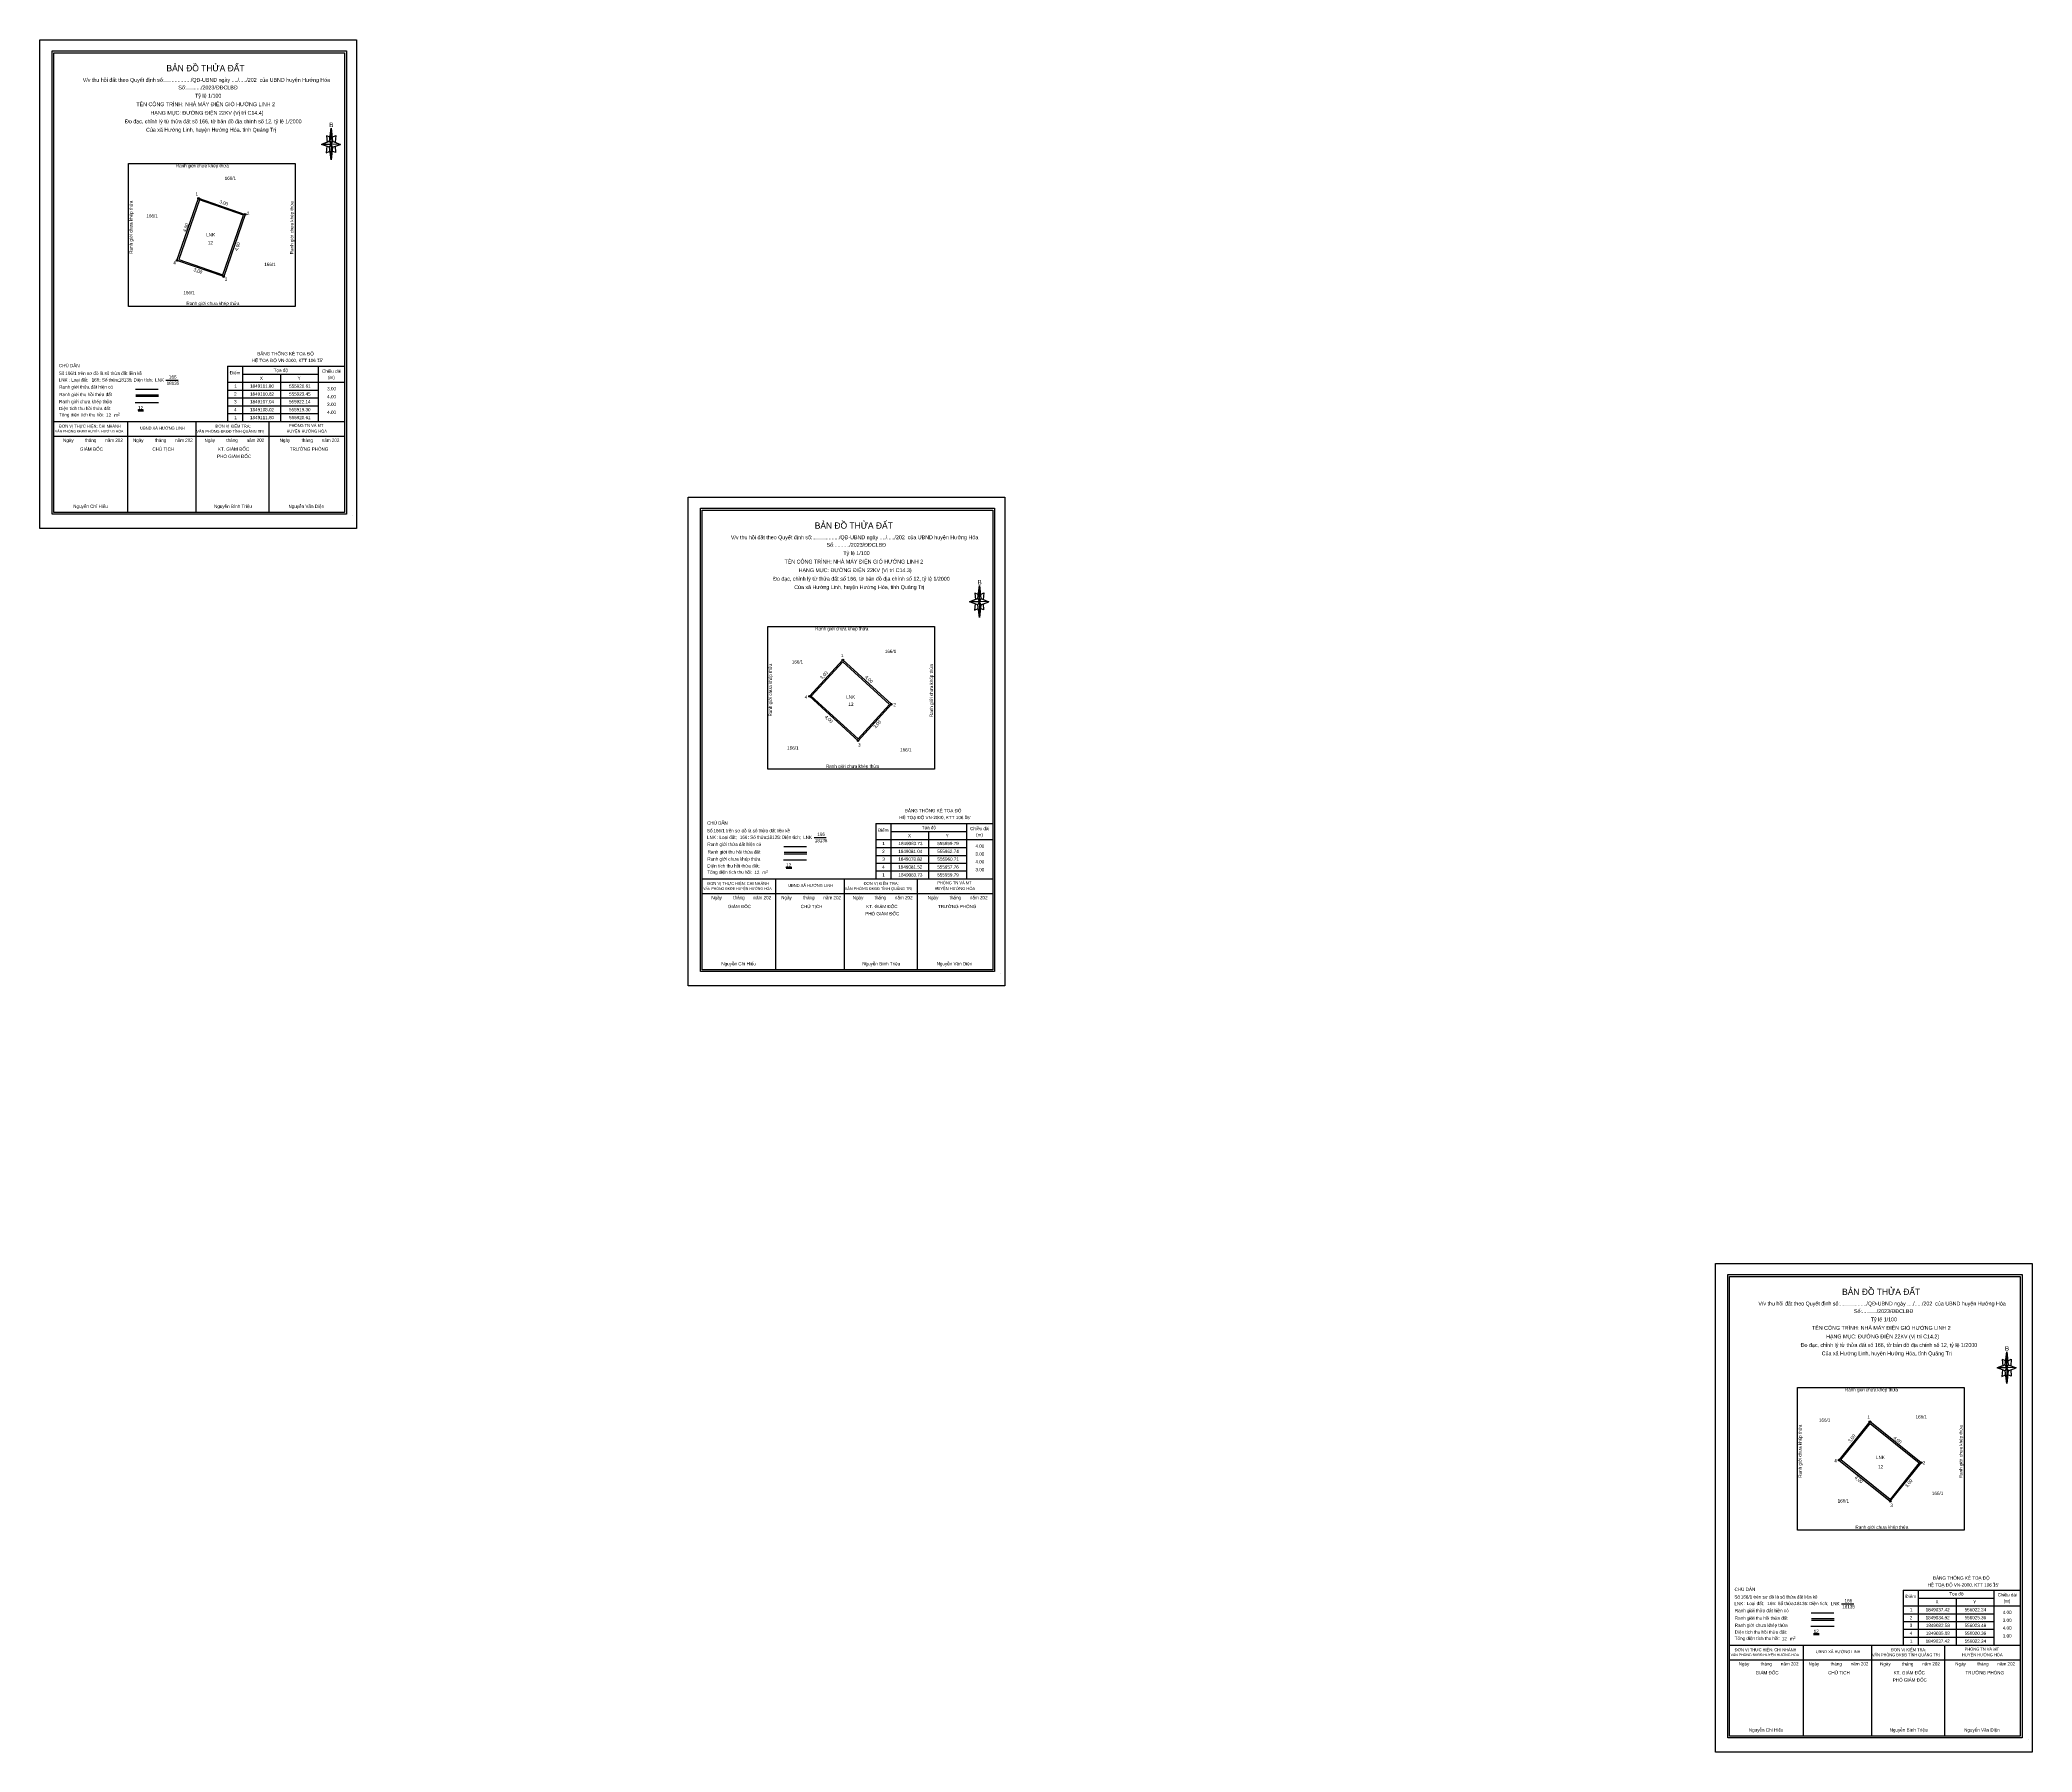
# Model space of a CAD drawing. Extents: x 554477 to 556972, y 1848154 to 1850269.
# Drawn here: x 555911 to 556032.1, y 1849017.3 to 1849121.4 of the extents above; entities that cross this region are included whole.
import ezdxf

# ---------------------------------------------------------------- set-up
doc = ezdxf.new("R2010")
doc.units = 0
for name, color, linetype in [('Level 10', 7, 'Continuous'), ('Level 13', 7, 'Continuous'), ('Level 16', 7, 'Continuous'), ('Level 18', 7, 'Continuous'), ('Level 2', 7, 'Continuous'), ('Level 21', 7, 'Continuous'), ('Level 27', 7, 'Continuous'), ('Level 5', 7, 'Continuous'), ('Level 55', 7, 'Continuous'), ('Level 56', 7, 'Continuous'), ('Level 6', 7, 'Continuous'), ('Level 67', 7, 'Continuous'), ('Level 68', 7, 'Continuous'), ('Level 73', 7, 'Continuous')]:
    doc.layers.add(name, color=color, linetype=linetype)

msp = doc.modelspace()

# ---------------------------------------------------------------- linework, layer by layer
at = {"layer": 'Level 10'}
for points in [[(555923.45, 1849110.82), (555922.14, 1849107.04), (555919.3, 1849108.02), (555920.61, 1849111.8), (555923.45, 1849110.82)], [(555962.74, 1849081.04), (555959.79, 1849083.73), (555957.76, 1849081.52), (555960.71, 1849078.82), (555962.74, 1849081.04)], [(556025.36, 1849034.92), (556022.24, 1849037.42), (556020.36, 1849035.08), (556023.48, 1849032.58), (556025.36, 1849034.92)]]:
    msp.add_lwpolyline(points, dxfattribs=at)
at = {"layer": 'Level 13'}
for p, q in [((555918.63, 1849100.74), (555919.37, 1849100.74)), ((555958.04, 1849072.93), (555958.78, 1849072.93)), ((556020.52, 1849026.34), (556021.26, 1849026.34))]:
    msp.add_line(p, q, dxfattribs=at)
at = {"layer": 'Level 16'}
for p, q in [((555916.8, 1849099.85), (555918.18, 1849099.85)), ((555956.21, 1849072.04), (555957.6, 1849072.04)), ((556018.69, 1849025.45), (556020.07, 1849025.45))]:
    msp.add_line(p, q, dxfattribs=at)
for points in [[(555923.35, 1849110.77), (555920.66, 1849111.7), (555919.41, 1849108.07), (555922.09, 1849107.14), (555923.35, 1849110.77)], [(555918.17, 1849099.36), (555916.76, 1849099.36)], [(555962.63, 1849081.03), (555960.71, 1849078.93), (555957.87, 1849081.52), (555959.79, 1849083.62), (555962.63, 1849081.03)], [(555957.58, 1849071.55), (555956.18, 1849071.55)], [(556025.24, 1849034.91), (556023.47, 1849032.69), (556020.47, 1849035.1), (556022.25, 1849037.31), (556025.24, 1849034.91)], [(556020.06, 1849024.96), (556018.65, 1849024.96)]]:
    msp.add_lwpolyline(points, dxfattribs=at)
at = {"layer": 'Level 2'}
for points in [[(555910.96, 1849121.43), (555930.22, 1849121.43), (555930.22, 1849091.72), (555910.96, 1849091.72)], [(555950.38, 1849093.62), (555969.63, 1849093.62), (555969.63, 1849063.91), (555950.38, 1849063.91)], [(556012.85, 1849047.03), (556032.11, 1849047.03), (556032.11, 1849017.32), (556012.85, 1849017.32)]]:
    msp.add_lwpolyline(points, close=True, dxfattribs=at)
at = {"layer": 'Level 21'}
for centre in [(555920.61, 1849111.8), (555923.45, 1849110.82), (555923.45, 1849110.82), (555919.3, 1849108.02), (555922.14, 1849107.04), (555959.79, 1849083.73), (555957.76, 1849081.52), (555962.74, 1849081.04), (555962.74, 1849081.04), (555960.71, 1849078.82), (556022.24, 1849037.42), (556020.36, 1849035.08), (556025.36, 1849034.92), (556025.36, 1849034.92), (556023.48, 1849032.58)]:
    msp.add_circle(centre, 0.05, dxfattribs=at)
at = {"layer": 'Level 27'}
for p, q in [((555922.38, 1849101.59), (555929.49, 1849101.59)), ((555922.38, 1849101.59), (555922.38, 1849098.23)), ((555923.29, 1849101.59), (555923.29, 1849098.23)), ((555927.88, 1849101.59), (555927.88, 1849098.23)), ((555929.49, 1849102.09), (555929.49, 1849098.23)), ((555929.49, 1849102.09), (555929.49, 1849098.23)), ((555922.38, 1849100.62), (555929.49, 1849100.62)), ((555923.29, 1849101.1), (555927.88, 1849101.1)), ((555925.59, 1849101.1), (555925.59, 1849098.23)), ((555922.38, 1849100.14), (555927.88, 1849100.14)), ((555922.38, 1849099.66), (555927.88, 1849099.66)), ((555922.38, 1849099.19), (555927.88, 1849099.19)), ((555922.38, 1849098.71), (555927.88, 1849098.71)), ((555922.38, 1849098.23), (555929.49, 1849098.23)), ((555922.38, 1849098.23), (555929.49, 1849098.23)), ((555961.79, 1849073.78), (555968.9, 1849073.78)), ((555961.79, 1849073.78), (555961.79, 1849070.42)), ((555962.71, 1849073.78), (555962.71, 1849070.42)), ((555967.3, 1849073.78), (555967.3, 1849070.42)), ((555968.9, 1849074.28), (555968.9, 1849070.42)), ((555968.9, 1849074.28), (555968.9, 1849070.42)), ((555961.79, 1849072.81), (555968.9, 1849072.81)), ((555962.71, 1849073.29), (555967.3, 1849073.29)), ((555965, 1849073.29), (555965, 1849070.42)), ((555961.79, 1849072.33), (555967.3, 1849072.33)), ((555961.79, 1849071.85), (555967.3, 1849071.85)), ((555961.79, 1849071.38), (555967.3, 1849071.38)), ((555961.79, 1849070.9), (555967.3, 1849070.9)), ((555961.79, 1849070.42), (555968.9, 1849070.42)), ((555961.79, 1849070.42), (555968.9, 1849070.42)), ((556031.38, 1849027.69), (556031.38, 1849023.83)), ((556031.38, 1849027.69), (556031.38, 1849023.83)), ((556024.27, 1849027.18), (556031.38, 1849027.18)), ((556024.27, 1849027.18), (556024.27, 1849023.83)), ((556025.18, 1849027.18), (556025.18, 1849023.83)), ((556025.18, 1849026.69), (556029.77, 1849026.69)), ((556027.48, 1849026.69), (556027.48, 1849023.83)), ((556029.77, 1849027.18), (556029.77, 1849023.83)), ((556024.27, 1849026.22), (556031.38, 1849026.22)), ((556024.27, 1849025.74), (556029.77, 1849025.74)), ((556024.27, 1849025.26), (556029.77, 1849025.26)), ((556024.27, 1849024.79), (556029.77, 1849024.79)), ((556024.27, 1849024.31), (556029.77, 1849024.31)), ((556024.27, 1849023.83), (556031.38, 1849023.83)), ((556024.27, 1849023.83), (556031.38, 1849023.83))]:
    msp.add_line(p, q, dxfattribs=at)
at = {"layer": 'Level 56'}
for points in [[(555916.35, 1849113.91), (555926.48, 1849113.91), (555926.48, 1849105.22), (555916.35, 1849105.22)], [(555955.23, 1849085.77), (555965.36, 1849085.77), (555965.36, 1849077.08), (555955.23, 1849077.08)], [(556017.84, 1849039.5), (556027.97, 1849039.5), (556027.97, 1849030.81), (556017.84, 1849030.81)]]:
    msp.add_lwpolyline(points, close=True, dxfattribs=at)
at = {"layer": 'Level 67'}
for p, q in [((555928.58, 1849115.28), (555928.68, 1849116.06)), ((555928.58, 1849115.28), (555928.08, 1849115.08)), ((555928.08, 1849115.08), (555928.58, 1849115.28)), ((555928.58, 1849114.9), (555928.08, 1849115.08)), ((555928.68, 1849115.08), (555928.08, 1849115.08)), ((555928.42, 1849114.96), (555928.38, 1849114.57)), ((555928.62, 1849115.52), (555928.4, 1849115.6)), ((555928.4, 1849115.6), (555928.44, 1849115.22)), ((555928.68, 1849115.08), (555928.58, 1849115.28)), ((555928.58, 1849115.28), (555928.75, 1849114.9)), ((555929.25, 1849115.08), (555928.68, 1849115.1)), ((555928.68, 1849115.1), (555928.68, 1849115.08)), ((555928.68, 1849115.08), (555928.75, 1849114.9)), ((555928.75, 1849114.9), (555928.68, 1849114.13)), ((555928.74, 1849115.52), (555928.95, 1849115.62)), ((555928.75, 1849115.28), (555929.25, 1849115.08)), ((555928.75, 1849114.9), (555929.25, 1849115.08)), ((555928.75, 1849114.9), (555929.25, 1849115.08)), ((555928.95, 1849115.62), (555928.91, 1849115.22)), ((555928.91, 1849114.96), (555928.93, 1849114.59)), ((555928.38, 1849114.57), (555928.6, 1849114.67)), ((555928.93, 1849114.59), (555928.74, 1849114.67)), ((555916.78, 1849100.2), (555918.15, 1849100.2)), ((555916.8, 1849099.76), (555918.17, 1849099.76)), ((555911.82, 1849098.23), (555929.49, 1849098.23)), ((555916.31, 1849092.71), (555916.31, 1849098.23)), ((555916.92, 1849098.94), (555917.27, 1849098.94)), ((555916.93, 1849098.87), (555917.27, 1849098.87)), ((555920.47, 1849092.71), (555920.47, 1849098.23)), ((555924.9, 1849092.71), (555924.9, 1849098.23)), ((555911.82, 1849097.34), (555929.49, 1849097.34)), ((555929.97, 1849092.49), (555929.97, 1849092.49)), ((555929.97, 1849092.49), (555929.97, 1849092.49)), ((555929.97, 1849092.49), (555929.97, 1849092.49)), ((555967.99, 1849087.47), (555968.09, 1849088.25)), ((555967.99, 1849087.47), (555967.49, 1849087.27)), ((555967.49, 1849087.27), (555967.99, 1849087.47)), ((555967.99, 1849087.09), (555967.49, 1849087.27)), ((555968.09, 1849087.27), (555967.49, 1849087.27)), ((555967.83, 1849087.15), (555967.79, 1849086.76)), ((555968.03, 1849087.71), (555967.81, 1849087.79)), ((555967.81, 1849087.79), (555967.85, 1849087.41)), ((555968.09, 1849087.27), (555967.99, 1849087.47)), ((555967.99, 1849087.47), (555968.17, 1849087.09)), ((555968.67, 1849087.27), (555968.09, 1849087.29)), ((555968.09, 1849087.29), (555968.09, 1849087.27)), ((555968.09, 1849087.27), (555968.17, 1849087.09)), ((555968.17, 1849087.09), (555968.09, 1849086.32)), ((555968.15, 1849087.71), (555968.37, 1849087.81)), ((555968.17, 1849087.47), (555968.67, 1849087.27)), ((555968.17, 1849087.09), (555968.67, 1849087.27)), ((555968.17, 1849087.09), (555968.67, 1849087.27)), ((555968.37, 1849087.81), (555968.33, 1849087.41)), ((555968.33, 1849087.15), (555968.35, 1849086.78)), ((555967.79, 1849086.76), (555968.01, 1849086.86)), ((555968.35, 1849086.78), (555968.15, 1849086.86)), ((555956.19, 1849072.39), (555957.57, 1849072.39)), ((555956.21, 1849071.95), (555957.59, 1849071.95)), ((555956.33, 1849071.13), (555956.68, 1849071.13)), ((555951.24, 1849070.42), (555968.9, 1849070.42)), ((555955.72, 1849064.9), (555955.72, 1849070.42)), ((555956.34, 1849071.06), (555956.68, 1849071.06)), ((555959.89, 1849064.9), (555959.89, 1849070.42)), ((555964.32, 1849064.9), (555964.32, 1849070.42)), ((555951.24, 1849069.53), (555968.9, 1849069.53)), ((555969.39, 1849064.68), (555969.39, 1849064.68)), ((555969.39, 1849064.68), (555969.39, 1849064.68)), ((555969.39, 1849064.68), (555969.39, 1849064.68)), ((556030.47, 1849040.88), (556029.97, 1849040.68)), ((556029.97, 1849040.68), (556030.47, 1849040.88)), ((556030.51, 1849041.12), (556030.29, 1849041.2)), ((556030.29, 1849041.2), (556030.33, 1849040.82)), ((556030.47, 1849040.88), (556030.57, 1849041.66)), ((556030.57, 1849040.68), (556030.47, 1849040.88)), ((556030.47, 1849040.88), (556030.65, 1849040.5)), ((556030.63, 1849041.12), (556030.84, 1849041.22)), ((556030.65, 1849040.88), (556031.14, 1849040.68)), ((556030.84, 1849041.22), (556030.8, 1849040.82)), ((556030.47, 1849040.5), (556029.97, 1849040.68)), ((556030.57, 1849040.68), (556029.97, 1849040.68)), ((556030.31, 1849040.56), (556030.27, 1849040.17)), ((556030.27, 1849040.17), (556030.49, 1849040.27)), ((556031.14, 1849040.68), (556030.57, 1849040.7)), ((556030.57, 1849040.7), (556030.57, 1849040.68)), ((556030.57, 1849040.68), (556030.65, 1849040.5)), ((556030.65, 1849040.5), (556030.57, 1849039.73)), ((556030.82, 1849040.19), (556030.63, 1849040.27)), ((556030.65, 1849040.5), (556031.14, 1849040.68)), ((556030.65, 1849040.5), (556031.14, 1849040.68)), ((556030.8, 1849040.56), (556030.82, 1849040.19)), ((556018.67, 1849025.8), (556020.04, 1849025.8)), ((556018.69, 1849025.35), (556020.06, 1849025.35)), ((556018.81, 1849024.54), (556019.16, 1849024.54)), ((556018.82, 1849024.47), (556019.16, 1849024.47)), ((556013.71, 1849023.83), (556031.38, 1849023.83)), ((556013.71, 1849022.94), (556031.38, 1849022.94)), ((556018.2, 1849018.3), (556018.2, 1849023.83)), ((556022.36, 1849018.3), (556022.36, 1849023.83)), ((556026.79, 1849018.3), (556026.79, 1849023.83)), ((556031.86, 1849018.09), (556031.86, 1849018.09)), ((556031.86, 1849018.09), (556031.86, 1849018.09)), ((556031.86, 1849018.09), (556031.86, 1849018.09))]:
    msp.add_line(p, q, dxfattribs=at)
for points in [[(555911.71, 1849120.76), (555929.6, 1849120.76), (555929.6, 1849092.59), (555911.71, 1849092.59)], [(555911.82, 1849120.65), (555929.49, 1849120.65), (555929.49, 1849092.7), (555911.82, 1849092.7)], [(555928.68, 1849116.06), (555928.75, 1849115.28), (555928.68, 1849115.08)], [(555928.68, 1849115.08), (555928.68, 1849114.13), (555928.58, 1849114.9)], [(555951.13, 1849092.95), (555969.01, 1849092.95), (555969.01, 1849064.78), (555951.13, 1849064.78)], [(555951.24, 1849092.84), (555968.9, 1849092.84), (555968.9, 1849064.89), (555951.24, 1849064.89)], [(555968.09, 1849088.25), (555968.17, 1849087.47), (555968.09, 1849087.27)], [(555968.09, 1849087.27), (555968.09, 1849086.32), (555967.99, 1849087.09)], [(556013.6, 1849046.36), (556031.49, 1849046.36), (556031.49, 1849018.19), (556013.6, 1849018.19)], [(556013.71, 1849046.25), (556031.38, 1849046.25), (556031.38, 1849018.3), (556013.71, 1849018.3)], [(556030.57, 1849041.66), (556030.65, 1849040.88), (556030.57, 1849040.68)], [(556030.57, 1849040.68), (556030.57, 1849039.73), (556030.47, 1849040.5)]]:
    msp.add_lwpolyline(points, close=True, dxfattribs=at)

# ---------------------------------------------------------------- texts
at = {"layer": 'Level 13'}
for s, p in [('LNK', (555917.97, 1849100.65)), ('18135', (555918.67, 1849100.46)), ('166', (555918.81, 1849100.84)), ('LNK', (555957.38, 1849072.84)), ('18135', (555958.08, 1849072.65)), ('166', (555958.23, 1849073.03)), ('LNK', (556019.86, 1849026.25)), ('166', (556020.7, 1849026.43)), ('18135', (556020.56, 1849026.06))]:
    msp.add_text(s, height=0.2, dxfattribs=at).set_placement(p)
at = {"layer": 'Level 18'}
for p in [(555921.08, 1849109.48), (555959.99, 1849081.38), (556022.61, 1849035.15)]:
    msp.add_text('LNK', height=0.2, dxfattribs=at).set_placement(p)
at = {"layer": 'Level 21'}
for s, p in [('1', (555920.43, 1849111.96)), ('1', (555920.43, 1849111.96)), ('2', (555923.55, 1849110.78)), ('4', (555919.07, 1849107.78)), ('3', (555922.21, 1849106.78)), ('1', (555959.67, 1849083.9)), ('1', (555959.67, 1849083.9)), ('4', (555957.47, 1849081.37)), ('2', (555962.86, 1849080.91)), ('3', (555960.71, 1849078.46)), ('1', (556022.09, 1849037.59)), ('1', (556022.09, 1849037.59)), ('4', (556020.07, 1849034.94)), ('2', (556025.46, 1849034.82)), ('3', (556023.48, 1849032.23))]:
    msp.add_text(s, height=0.2, dxfattribs=at).set_placement(p)
at = {"layer": 'Level 27'}
for s, p in [('Tọa độ', (555925.18, 1849101.25)), ('Chiều dài', (555928.12, 1849101.19)), ('Điểm', (555922.51, 1849101.09)), ('1', (555922.78, 1849100.28)), ('1849111.80', (555923.74, 1849100.28)), ('X', (555924.34, 1849100.76)), ('555920.61', (555926.12, 1849100.28)), ('Y', (555926.63, 1849100.76)), ('3.00', (555928.43, 1849100.12)), ('(m)', (555928.48, 1849100.81)), ('4', (555922.77, 1849098.85)), ('2', (555922.77, 1849099.8)), ('3', (555922.77, 1849099.33)), ('1849110.82', (555923.74, 1849099.8)), ('1849107.04', (555923.74, 1849099.33)), ('1849108.02', (555923.74, 1849098.85)), ('555922.14', (555926.11, 1849099.33)), ('555919.30', (555926.11, 1849098.85)), ('555923.45', (555926.12, 1849099.8)), ('4.00', (555928.43, 1849099.64)), ('3.00', (555928.43, 1849099.17)), ('1', (555922.78, 1849098.37)), ('1849111.80', (555923.74, 1849098.37)), ('555920.61', (555926.12, 1849098.37)), ('4.00', (555928.43, 1849098.69)), ('Tọa độ', (555964.59, 1849073.44)), ('Chiều dài', (555967.53, 1849073.38)), ('Điểm', (555961.92, 1849073.28)), ('1', (555962.19, 1849072.47)), ('1849083.73', (555963.17, 1849072.47)), ('X', (555963.75, 1849072.95)), ('555959.79', (555965.53, 1849072.47)), ('Y', (555966.04, 1849072.95)), ('4.00', (555967.85, 1849072.31)), ('(m)', (555967.89, 1849073)), ('2', (555962.18, 1849071.99)), ('4', (555962.18, 1849071.04)), ('3', (555962.19, 1849071.52)), ('1849081.04', (555963.16, 1849071.99)), ('1849078.82', (555963.16, 1849071.52)), ('1849081.52', (555963.16, 1849071.04)), ('555962.74', (555965.53, 1849071.99)), ('555957.76', (555965.53, 1849071.04)), ('555960.71', (555965.54, 1849071.52)), ('4.00', (555967.85, 1849071.36)), ('3.00', (555967.85, 1849071.83)), ('1', (555962.19, 1849070.56)), ('1849083.73', (555963.17, 1849070.56)), ('555959.79', (555965.53, 1849070.56)), ('3.00', (555967.85, 1849070.88)), ('Điểm', (556024.4, 1849026.69)), ('X', (556026.23, 1849026.36)), ('Tọa độ', (556027.07, 1849026.85)), ('Y', (556028.52, 1849026.36)), ('Chiều dài', (556030.01, 1849026.79)), ('(m)', (556030.37, 1849026.41)), ('2', (556024.66, 1849025.4)), ('3', (556024.66, 1849024.93)), ('1', (556024.67, 1849025.88)), ('1849037.42', (556025.63, 1849025.88)), ('1849034.92', (556025.63, 1849025.4)), ('1849032.58', (556025.64, 1849024.93)), ('556022.24', (556028, 1849025.88)), ('556025.36', (556028, 1849025.4)), ('556023.48', (556028, 1849024.93)), ('4.00', (556030.32, 1849025.72)), ('3.00', (556030.32, 1849025.24)), ('4', (556024.66, 1849024.45)), ('1', (556024.67, 1849023.97)), ('1849037.42', (556025.63, 1849023.97)), ('1849035.08', (556025.64, 1849024.45)), ('556020.36', (556028, 1849024.45)), ('556022.24', (556028, 1849023.97)), ('4.00', (556030.32, 1849024.77)), ('3.00', (556030.32, 1849024.29))]:
    msp.add_text(s, height=0.2, dxfattribs=at).set_placement(p)
at = {"layer": 'Level 5'}
for s, rotation, p in [('3,00', 340.9152, (555921.86, 1849111.52)), ('3,00', 340.9152, (555921.86, 1849111.52)), ('4,00', 70.915, (555919.84, 1849109.73)), ('4,00', 70.915, (555919.84, 1849109.73)), ('4,00', 70.915, (555922.98, 1849108.58)), ('4,00', 70.915, (555922.98, 1849108.58)), ('3,00', 340.9152, (555920.29, 1849107.38)), ('3,00', 340.9152, (555920.29, 1849107.38)), ('3,00', 47.579, (555958.53, 1849082.54)), ('3,00', 47.579, (555958.53, 1849082.54)), ('4,00', 317.5775, (555961.11, 1849082.66)), ('4,00', 317.5775, (555961.11, 1849082.66)), ('4,00', 317.5775, (555958.67, 1849080.24)), ('4,00', 317.5775, (555958.67, 1849080.24)), ('3,00', 47.579, (555961.77, 1849079.55)), ('3,00', 47.579, (555961.77, 1849079.55)), ('3,00', 51.2531, (556021.05, 1849036.13)), ('3,00', 51.2531, (556021.05, 1849036.13)), ('4,00', 321.2536, (556023.65, 1849036.39)), ('4,00', 321.2536, (556023.65, 1849036.39)), ('4,00', 321.2516, (556021.29, 1849033.98)), ('4,00', 321.2516, (556021.29, 1849033.98)), ('3,00', 51.2528, (556024.51, 1849033.4)), ('3,00', 51.2528, (556024.51, 1849033.4))]:
    msp.add_text(s, height=0.2, rotation=rotation, dxfattribs=at).set_placement(p)
for p in [(555921.18, 1849109), (555960.13, 1849080.94), (556022.75, 1849034.58)]:
    msp.add_text('12', height=0.2, dxfattribs=at).set_placement(p)
at = {"layer": 'Level 55'}
for p in [(555916.6, 1849108.43), (555955.48, 1849080.29), (556018.09, 1849034.01)]:
    msp.add_text('Ranh giới chưa khép thửa', height=0.2, rotation=90, dxfattribs=at).set_placement(p)
at = {"layer": 'Level 56'}
for p in [(555919.23, 1849113.68), (555919.87, 1849105.31), (555958.11, 1849085.53), (555958.76, 1849077.17), (556020.72, 1849039.26), (556021.36, 1849030.9)]:
    msp.add_text('Ranh giới chưa khép thửa', height=0.2, dxfattribs=at).set_placement(p)
for p in [(555926.38, 1849108.4), (555965.27, 1849080.26), (556027.87, 1849033.98)]:
    msp.add_text('Ranh giới chưa khép thửa', height=0.2, rotation=90, dxfattribs=at).set_placement(p)
at = {"layer": 'Level 6'}
for p in [(555921.18, 1849109), (555960.13, 1849080.94), (556022.75, 1849034.58)]:
    msp.add_text('12', height=0.2, dxfattribs=at).set_placement(p)
at = {"layer": 'Level 67'}
for s, height, p in [('BẢN ĐỒ THỬA ĐẤT', 0.384, (555918.66, 1849119.52)), ('V/v thu hồi đất theo Quyết định số:................../QĐ-UBND ngày ..../...../202  của UBND huyện Hướng Hóa', 0.23392, (555913.57, 1849118.88)), ('Số:........../2023/ĐĐCLBĐ', 0.2339, (555919.38, 1849118.42)), ('TÊN CÔNG TRÌNH: NHÀ MÁY ĐIỆN GIÓ HƯỚNG LINH 2', 0.2339, (555916.83, 1849117.4)), ('HẠNG MỤC: ĐƯỜNG ĐIỆN 22KV (Vị trí C14.4)', 0.2339, (555917.69, 1849116.88)), ('Tỷ lệ 1/100', 0.2339, (555920.4, 1849117.92)), ('Đo đạc, chỉnh lý từ thửa đất số 166, tờ bản đồ địa chính số 12, tỷ lệ 1/2000', 0.2339, (555916.14, 1849116.36)), ('Của xã Hướng Linh, huyện Hướng Hóa, tỉnh Quảng Trị', 0.2339, (555917.42, 1849115.85)), ('B', 0.274, (555928.56, 1849116.13)), ('CHÚ DẪN', 0.2, (555912.12, 1849101.53)), ("HỆ TOẠ ĐỘ VN-2000, KTT 106 15'", 0.2, (555923.85, 1849101.84)), ('BẢNG THỐNG KÊ TOẠ ĐỘ', 0.2, (555924.18, 1849102.25)), ('o', 0.139, (555927.85, 1849101.99)), ('Ranh giới thửa đất hiện có', 0.2, (555912.14, 1849100.23)), ('Ranh giới thu hồi thửa đất', 0.2, (555912.14, 1849099.77)), ('Ranh giới chưa khép thửa', 0.2, (555912.13, 1849099.34)), ('Diện tích thu hồi thửa đất:', 0.2, (555912.13, 1849098.92)), ('ĐƠN VỊ THỰC HIỆN: CHI NHÁNH', 0.1754, (555912.13, 1849097.86)), ('Tổng diện tích thu hồi:', 0.2, (555912.13, 1849098.54)), ('UBND XÃ HƯỚNG LINH', 0.1754, (555917.06, 1849097.74)), ('ĐƠN VỊ KIỂM TRA:', 0.1754, (555921.64, 1849097.86)), ('PHÒNG TN VÀ MT', 0.1754, (555926.11, 1849097.9)), ('VĂN PHÒNG ĐKĐĐ HUYỆN HƯỚNG HÓA', 0.1541, (555911.88, 1849097.56)), ('Ngày         tháng       năm 202', 0.2, (555912.37, 1849096.99)), ('GIÁM ĐỐC', 0.2, (555913.4, 1849096.45)), ('Ngày         tháng       năm 202', 0.2, (555916.62, 1849096.99)), (' CHỦ TỊCH', 0.2, (555917.73, 1849096.45)), ('VĂN PHÒNG ĐKĐĐ TỈNH QUẢNG TRỊ', 0.1696, (555920.48, 1849097.55)), ('Ngày         tháng       năm 202', 0.2, (555920.97, 1849096.99)), ('KT. GIÁM ĐỐC', 0.2, (555921.79, 1849096.45)), ('Ngày         tháng       năm 202', 0.2, (555925.54, 1849096.99)), ('HUYỆN HƯỚNG HÓA', 0.1754, (555925.96, 1849097.55)), ('TRƯỞNG PHÒNG', 0.2, (555926.16, 1849096.45)), ('PHÓ GIÁM ĐỐC', 0.2, (555921.74, 1849096.01)), ('Nguyễn Chí Hiếu', 0.2, (555912.99, 1849092.97)), ('Nguyễn Bình Triệu', 0.2, (555921.55, 1849092.97)), ('Nguyễn Văn Diện', 0.2, (555926.08, 1849092.97)), ('BẢN ĐỒ THỬA ĐẤT', 0.384, (555958.08, 1849091.71)), ('V/v thu hồi đất theo Quyết định số:................../QĐ-UBND ngày ..../...../202  của UBND huyện Hướng Hóa', 0.23392, (555952.98, 1849091.07)), ('Số:........../2023/ĐĐCLBĐ', 0.2339, (555958.8, 1849090.61)), ('TÊN CÔNG TRÌNH: NHÀ MÁY ĐIỆN GIÓ HƯỚNG LINH 2', 0.2339, (555956.24, 1849089.59)), ('HẠNG MỤC: ĐƯỜNG ĐIỆN 22KV (Vị trí C14.3)', 0.2339, (555957.1, 1849089.07)), ('Tỷ lệ 1/100', 0.2339, (555959.82, 1849090.11)), ('Đo đạc, chỉnh lý từ thửa đất số 166, tờ bản đồ địa chính số 12, tỷ lệ 1/2000', 0.2339, (555955.55, 1849088.55)), ('Của xã Hướng Linh, huyện Hướng Hóa, tỉnh Quảng Trị', 0.2339, (555956.83, 1849088.04)), ('B', 0.274, (555967.98, 1849088.32)), ('CHÚ DẪN', 0.2, (555951.53, 1849073.72)), ("HỆ TOẠ ĐỘ VN-2000, KTT 106 15'", 0.2, (555963.22, 1849074.05)), ('BẢNG THỐNG KÊ TOẠ ĐỘ', 0.2, (555963.56, 1849074.47)), ('o', 0.139, (555967.23, 1849074.2)), ('Ranh giới thửa đất hiện có', 0.2, (555951.55, 1849072.42)), ('Ranh giới chưa khép thửa', 0.2, (555951.55, 1849071.53)), ('Diện tích thu hồi thửa đất:', 0.2, (555951.55, 1849071.11)), ('Ranh giới thu hồi thửa đất', 0.2, (555951.56, 1849071.96)), ('VĂN PHÒNG ĐKĐĐ HUYỆN HƯỚNG HÓA', 0.1541, (555951.3, 1849069.75)), ('ĐƠN VỊ THỰC HIỆN: CHI NHÁNH', 0.1754, (555951.54, 1849070.05)), ('Tổng diện tích thu hồi:', 0.2, (555951.55, 1849070.73)), ('UBND XÃ HƯỚNG LINH', 0.1754, (555956.47, 1849069.93)), ('VĂN PHÒNG ĐKĐĐ TỈNH QUẢNG TRỊ', 0.1696, (555959.9, 1849069.74)), ('ĐƠN VỊ KIỂM TRA:', 0.1754, (555961.05, 1849070.05)), ('HUYỆN HƯỚNG HÓA', 0.1754, (555965.37, 1849069.74)), ('PHÒNG TN VÀ MT', 0.1754, (555965.53, 1849070.09)), ('Ngày         tháng       năm 202', 0.2, (555951.79, 1849069.18)), ('GIÁM ĐỐC', 0.2, (555952.81, 1849068.64)), ('Ngày         tháng       năm 202', 0.2, (555956.04, 1849069.18)), (' CHỦ TỊCH', 0.2, (555957.15, 1849068.64)), ('Ngày         tháng       năm 202', 0.2, (555960.39, 1849069.18)), ('KT. GIÁM ĐỐC', 0.2, (555961.21, 1849068.64)), ('Ngày         tháng       năm 202', 0.2, (555964.95, 1849069.18)), ('TRƯỞNG PHÒNG', 0.2, (555965.57, 1849068.64)), ('PHÓ GIÁM ĐỐC', 0.2, (555961.15, 1849068.2)), ('Nguyễn Chí Hiếu', 0.2, (555952.4, 1849065.16)), ('Nguyễn Bình Triệu', 0.2, (555960.97, 1849065.16)), ('Nguyễn Văn Diện', 0.2, (555965.49, 1849065.16)), ('V/v thu hồi đất theo Quyết định số:................../QĐ-UBND ngày ..../...../202  của UBND huyện Hướng Hóa', 0.23392, (556015.46, 1849044.48)), ('BẢN ĐỒ THỬA ĐẤT', 0.384, (556020.55, 1849045.12)), ('TÊN CÔNG TRÌNH: NHÀ MÁY ĐIỆN GIÓ HƯỚNG LINH 2', 0.2339, (556018.72, 1849043)), ('Số:........../2023/ĐĐCLBĐ', 0.2339, (556021.27, 1849044.02)), ('Tỷ lệ 1/100', 0.2339, (556022.29, 1849043.52)), ('Đo đạc, chỉnh lý từ thửa đất số 166, tờ bản đồ địa chính số 12, tỷ lệ 1/2000', 0.2339, (556018.03, 1849041.96)), ('HẠNG MỤC: ĐƯỜNG ĐIỆN 22KV (Vị trí C14.2)', 0.2339, (556019.58, 1849042.48)), ('Của xã Hướng Linh, huyện Hướng Hóa, tỉnh Quảng Trị', 0.2339, (556019.31, 1849041.45)), ('B', 0.274, (556030.45, 1849041.73)), ("HỆ TOẠ ĐỘ VN-2000, KTT 106 15'", 0.2, (556025.75, 1849027.39)), ('BẢNG THỐNG KÊ TOẠ ĐỘ', 0.2, (556026.08, 1849027.81)), ('o', 0.139, (556029.75, 1849027.55)), ('CHÚ DẪN', 0.2, (556014.01, 1849027.12)), ('Ranh giới thửa đất hiện có', 0.2, (556014.03, 1849025.83)), ('Ranh giới thu hồi thửa đất', 0.2, (556014.03, 1849025.37)), ('Ranh giới chưa khép thửa', 0.2, (556014.02, 1849024.94)), ('Tổng diện tích thu hồi:', 0.2, (556014.02, 1849024.14)), ('Diện tích thu hồi thửa đất:', 0.2, (556014.02, 1849024.52)), ('VĂN PHÒNG ĐKĐĐ HUYỆN HƯỚNG HÓA', 0.1541, (556013.77, 1849023.16)), ('ĐƠN VỊ THỰC HIỆN: CHI NHÁNH', 0.1754, (556014.02, 1849023.46)), ('Ngày         tháng       năm 202', 0.2, (556014.26, 1849022.59)), ('Ngày         tháng       năm 202', 0.2, (556018.51, 1849022.59)), ('UBND XÃ HƯỚNG LINH', 0.1754, (556018.95, 1849023.34)), ('VĂN PHÒNG ĐKĐĐ TỈNH QUẢNG TRỊ', 0.1696, (556022.37, 1849023.15)), ('Ngày         tháng       năm 202', 0.2, (556022.86, 1849022.59)), ('ĐƠN VỊ KIỂM TRA:', 0.1754, (556023.53, 1849023.46)), ('Ngày         tháng       năm 202', 0.2, (556027.43, 1849022.59)), ('HUYỆN HƯỚNG HÓA', 0.1754, (556027.85, 1849023.15)), ('PHÒNG TN VÀ MT', 0.1754, (556028, 1849023.5)), ('GIÁM ĐỐC', 0.2, (556015.29, 1849022.05)), (' CHỦ TỊCH', 0.2, (556019.62, 1849022.05)), ('PHÓ GIÁM ĐỐC', 0.2, (556023.63, 1849021.61)), ('KT. GIÁM ĐỐC', 0.2, (556023.68, 1849022.05)), ('TRƯỞNG PHÒNG', 0.2, (556028.05, 1849022.05)), ('Nguyễn Chí Hiếu', 0.2, (556014.88, 1849018.57)), ('Nguyễn Bình Triệu', 0.2, (556023.44, 1849018.57)), ('Nguyễn Văn Diện', 0.2, (556027.97, 1849018.57))]:
    msp.add_text(s, height=height, dxfattribs=at).set_placement(p)
at = {"layer": 'Level 68'}
for s, height, p in [('Số ', 0.2, (555912.11, 1849101.06)), ('LNK', 0.2, (555912.11, 1849100.65)), ('166/1', 0.2, (555912.5, 1849101.06)), (': Loại đất;', 0.2, (555912.71, 1849100.66)), ('trên sơ đồ là số thửa đất liền kề', 0.2, (555913.27, 1849101.06)), ('166', 0.2, (555914.11, 1849100.66)), (': Số thửa; ', 0.2, (555914.58, 1849100.66)), ('18135', 0.2, (555915.76, 1849100.66)), (' : Diện tích;', 0.2, (555916.43, 1849100.66)), ('12', 0.2, (555916.93, 1849098.97)), ('12', 0.2, (555914.99, 1849098.52)), ('m', 0.2, (555915.48, 1849098.52)), ('2', 0.15, (555915.71, 1849098.61)), ('Số ', 0.2, (555951.53, 1849073.25)), ('LNK', 0.2, (555951.53, 1849072.84)), ('166/1', 0.2, (555951.92, 1849073.25)), (': Loại đất;', 0.2, (555952.13, 1849072.85)), ('trên sơ đồ là số thửa đất liền kề', 0.2, (555952.68, 1849073.25)), ('166', 0.2, (555953.52, 1849072.85)), (': Số thửa; ', 0.2, (555954, 1849072.85)), ('18135', 0.2, (555955.18, 1849072.85)), (' : Diện tích;', 0.2, (555955.85, 1849072.85)), ('12', 0.2, (555956.34, 1849071.16)), ('12', 0.2, (555954.41, 1849070.71)), ('m', 0.2, (555954.89, 1849070.71)), ('2', 0.15, (555955.12, 1849070.8)), ('Số ', 0.2, (556014, 1849026.66)), ('LNK', 0.2, (556014, 1849026.25)), ('166/1', 0.2, (556014.39, 1849026.66)), (': Loại đất;', 0.2, (556014.6, 1849026.26)), ('trên sơ đồ là số thửa đất liền kề', 0.2, (556015.16, 1849026.66)), ('166', 0.2, (556016, 1849026.26)), (': Số thửa; ', 0.2, (556016.47, 1849026.26)), ('18135', 0.2, (556017.65, 1849026.26)), (' : Diện tích;', 0.2, (556018.32, 1849026.26)), ('12', 0.2, (556016.88, 1849024.12)), ('m', 0.2, (556017.37, 1849024.12)), ('2', 0.15, (556017.6, 1849024.21)), ('12', 0.2, (556018.82, 1849024.57))]:
    msp.add_text(s, height=height, dxfattribs=at).set_placement(p)
at = {"layer": 'Level 73'}
for p in [(555922.2, 1849112.92), (555917.44, 1849110.63), (555924.61, 1849107.68), (555919.69, 1849105.96), (555956.68, 1849083.51), (555962.34, 1849084.15), (555956.4, 1849078.28), (555963.27, 1849078.17), (556019.14, 1849037.41), (556025.02, 1849037.61), (556020.28, 1849032.5), (556026.01, 1849032.96)]:
    msp.add_text('166/1', height=0.2, dxfattribs=at).set_placement(p)

doc.saveas('drawing.dxf')
